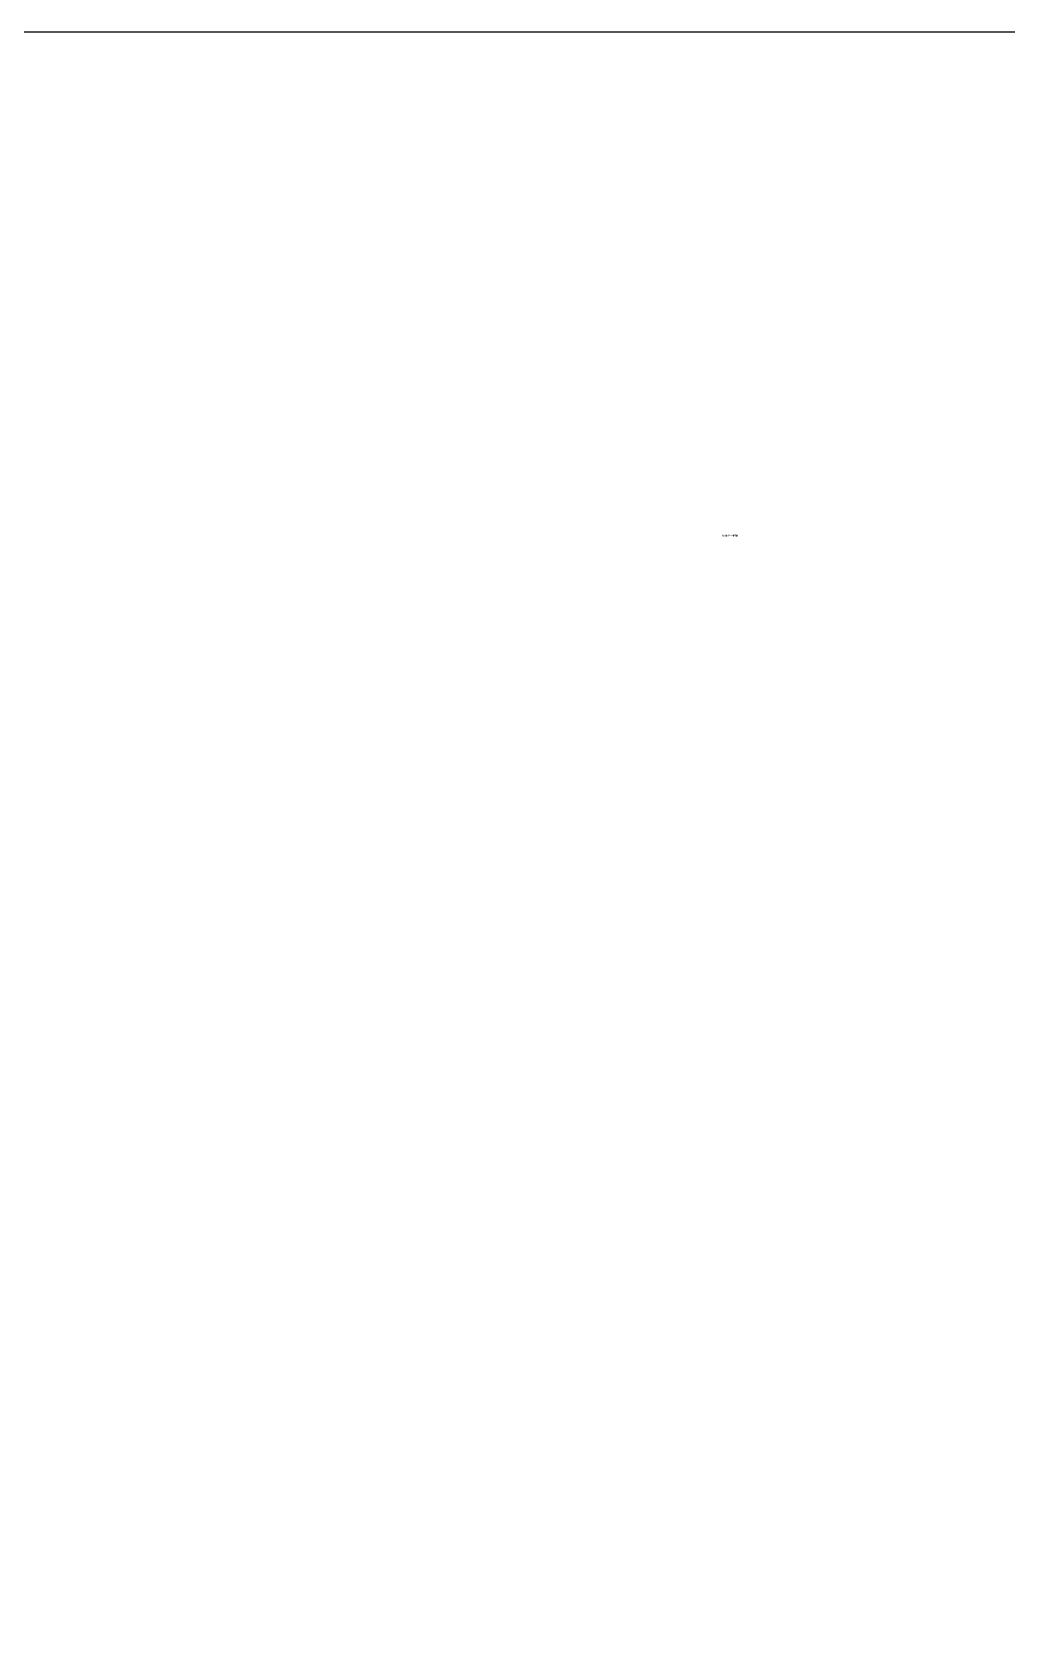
# Model space of a CAD drawing. Header units: millimetres. Extents: x -77055 to 331180, y -861586 to -491011.
# Drawn here: x 167933 to 194089, y -625942 to -583139 of the extents above; entities that cross this region are included whole.
import ezdxf

# ---------------------------------------------------------------- set-up
doc = ezdxf.new("R2010")
doc.units = ezdxf.units.MM
doc.header["$PDMODE"] = 3
doc.layers.add('250', color=250, linetype='Continuous')
doc.styles.add('DIM', font='simhei.ttf', dxfattribs={"width": 0.8})
doc.styles.add('STYLE1', font='')
doc.styles.get('STYLE1').set_extended_font_data('SimSun')
doc.dimstyles.new('1-50', dxfattribs={"dimscale": 50, "dimtxt": 5, "dimasz": 1, "dimexe": 1, "dimexo": 0.1, "dimgap": 0.5, "dimtad": 1, "dimdec": 0, "dimdsep": 46, "dimtxsty": 'DIM', "dimblk": 'ARCHTICK', "dimcen": 4, "dimdle": 1, "dimclrd": 3, "dimclre": 3, "dimclrt": 1, "dimadec": 0, "dimazin": 0, "dimtfac": 1, "dimtdec": 0, "dimtmove": 2, "dimatfit": 3, "dimldrblk": 'DOT', "dimfxl": 15, "dimfxlon": 1, "dimarcsym": 0})

# ---------------------------------------------------------------- blocks, each defined once
blk = doc.blocks.new('_ArchTick')
at = {"color": 0, "linetype": 'ByBlock', "const_width": 0.15}
blk.add_lwpolyline([(-0.5, -0.5), (0.5, 0.5)], dxfattribs=at)
blk = doc.blocks.new('*D693')
at = {"layer": '250', "color": 3, "lineweight": -2}
for p, q in [((-23716, -597913), (-22916, -597913)), ((-22966, -597863), (-22966, -598503)), ((-23716, -598453), (-22916, -598453)), ((176539, -648635), (181029, -648635)), ((176589, -649385), (176589, -648585)), ((180979, -649385), (180979, -648585))]:
    blk.add_line(p, q, dxfattribs=at)
at = {"layer": 'Defpoints', "color": 0}
for p in [(-25214, -597913), (-24189, -598453), (-22966, -598453), (180979, -648635), (176589, -650556), (180979, -650556)]:
    blk.add_point(p, dxfattribs=at)
at = {"layer": '250', "color": 3, "lineweight": -2, "xscale": 50, "yscale": 50, "zscale": 50}
for p, rotation in [((-22966, -597913), 90), ((-22966, -598453), 270), ((176589, -648635), 180)]:
    blk.add_blockref('_ArchTick', p, dxfattribs=dict(at, rotation=rotation))
blk.add_blockref('_ArchTick', (180979, -648635), dxfattribs=at)
at = {"layer": '250', "color": 1, "insert": (-23168, -598183), "char_height": 250, "attachment_point": 5, "rotation": 90, "style": 'DIM'}
blk.add_mtext('540', dxfattribs=at)
at = {"layer": '250', "color": 1, "insert": (178784, -648483), "char_height": 250, "attachment_point": 5, "style": 'DIM'}
blk.add_mtext('4390', dxfattribs=at)
blk = doc.blocks.new('_Dot')
at = {"color": 0, "linetype": 'ByBlock', "lineweight": -2}
blk.add_line((-0.5, 0), (-1, 0), dxfattribs=at)
at = {"color": 0, "linetype": 'ByBlock', "const_width": 0.5}
blk.add_lwpolyline([(-0.25, 0, 1), (0.25, 0, 1)], format="xyb", close=True, dxfattribs=at)

msp = doc.modelspace()

# ---------------------------------------------------------------- linework, layer by layer
at = {"layer": '250', "color": 2}
msp.add_lwpolyline([(80995, -583139.2), (294920.8, -583139.2), (294920.8, -687988.7), (80995, -687988.7)], close=True, dxfattribs=at)

# ---------------------------------------------------------------- texts
at = {"layer": '250', "color": 2, "insert": (186447.4, -596630.7), "char_height": 50, "width": 1832.076, "attachment_point": 1, "style": 'STYLE1'}
msp.add_mtext('玫瑰金不锈钢', dxfattribs=at)

# ---------------------------------------------------------------- dimensions: what is measured, and where the dimension line sits
at = {"layer": '250', "color": 7}
dim = msp.add_linear_dim(base=(-22966, -598452.7), p1=(-25214.4, -597912.7), p2=(-24189.4, -598452.7), angle=270, dimstyle='1-50', dxfattribs=at)
dim.commit()
dim.dimension.update_dxf_attribs({"geometry": '*D693', "text_midpoint": (-23167.7, -598182.7), "dimtype": 160})

doc.saveas('drawing.dxf')
